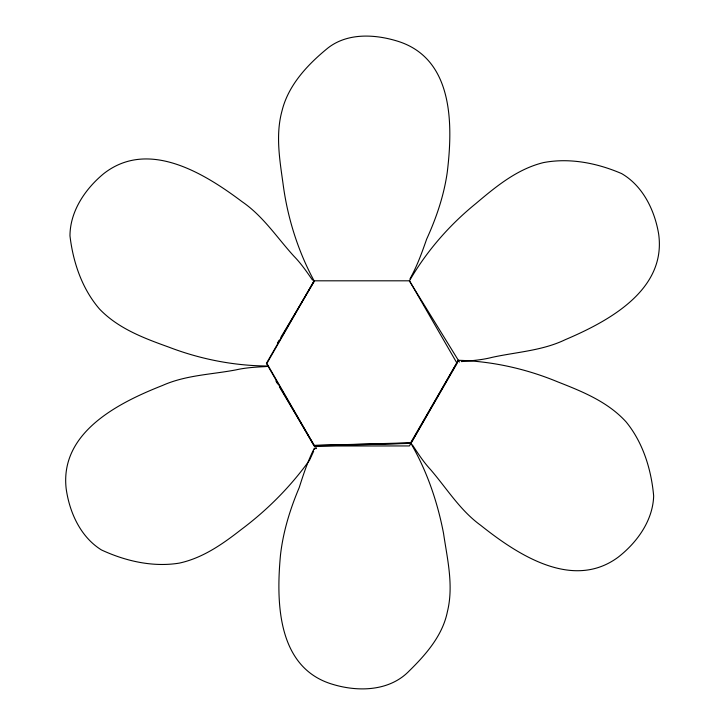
<?xml version="1.0" encoding="UTF-8"?>
<svg xmlns="http://www.w3.org/2000/svg" width="725" height="725" viewBox="0 0 725 725"><rect width="100%" height="100%" fill="white"/><g stroke="black" fill="none" stroke-linecap="round" stroke-linejoin="round"><path stroke-width="1.09" d="M411.184 443.356L408.438 442.848L315.275 445.449L315.13 446.174M268.458 366.179L314.541 445.993L409.417 445.938L457.085 363.37L409.435 280.72M314.387 449.228L314.514 448.594L316.571 448.539L315.094 445.993L314.079 445.938L266.41 363.37L314.079 280.811C297.848 250.75 287.453 217.545 283.04 183.697C279.687 159.627 275.428 134.814 282.016 110.852C288.369 84.916 307.826 64.362 327.999 47.941C347.837 32.48 375.641 34.22 398.424 41.443C453.741 59.242 452.98 125.117 447.262 172.233C443.945 195.551 436.405 217.754 426.653 239.123C422.004 252.454 417.228 265.703 410.441 278.056M315.157 446.038L410.912 443.356M457.484 362.364L458.282 360.352L456.822 362.908M410.015 278.853L410.305 278.255M456.261 363.887L411.002 443.192L315.275 445.449M313.816 281.653L266.873 363.433L268.368 366.016C234.42 365.898 200.499 359.274 168.834 347.13C143.958 338.176 118.284 328.606 99.552 309.067C82.034 288.813 73.044 262.142 69.972 235.833C70.053 211.147 85.323 188.781 103.838 173.556C148.462 138.765 204.423 173.402 242.032 201.659C263.057 216.005 276.923 237.537 293.806 256.07C300.966 263.365 306.748 271.748 312.52 280.104M277.43 343.106L279.152 340.224M280.874 337.333L313.998 281.808M314.433 448.077C307.907 460.647 303.521 474.096 299.217 487.599C290.063 509.231 283.149 531.643 280.484 555.042C276.08 602.303 277.158 668.169 332.956 684.418C358.413 692.094 389.624 691.26 409.19 670.951C425.956 654.521 442.612 635.463 447.379 611.782C453.841 585.664 447.334 559.12 443.501 533.174C437.42 501.609 426.835 470.688 410.613 442.848L458.318 360.289C492.465 361.249 526.423 368.853 557.942 381.957C582.556 391.6 607.949 401.877 626.137 421.941C643.084 442.667 651.313 469.592 653.66 495.972C652.89 520.65 636.994 542.581 618.062 557.271C572.487 590.812 517.514 554.616 480.711 525.326C460.094 510.4 446.836 488.487 430.469 469.492C423.527 462.024 418.017 453.478 412.462 444.996M313.662 451.222L309.502 460.275C290.426 486.747 267.371 509.992 241.28 529.504C222.666 544.04 202.837 558.014 179.302 563.117C152.875 567.421 125.443 561.096 101.427 549.931C80.439 536.926 69.392 512.203 66.138 488.451C59.885 432.209 118.71 402.71 162.482 385.483C185.718 375.088 211.319 374.562 235.951 369.886C245.911 367.611 256.088 367.086 266.22 366.542M267.733 366.379L268.096 366.288M459.442 362.074L409.398 280.901C426.499 251.321 449.337 225.067 475.854 203.571C496.036 186.506 517.161 169.061 543.451 162.599C569.75 157.561 597.346 163.116 621.669 173.61C643.002 186.017 654.738 210.431 658.662 234.075C666.483 290.118 608.502 321.257 565.228 339.699C542.291 350.737 516.707 351.978 492.221 357.334C482.343 359.89 472.211 360.678 462.115 361.53M461.29 361.594L461.997 361.521M314.079 280.811L409.417 280.811M275.926 381.024L277.657 383.942M279.388 386.851L314.514 445.938"/></g></svg>
